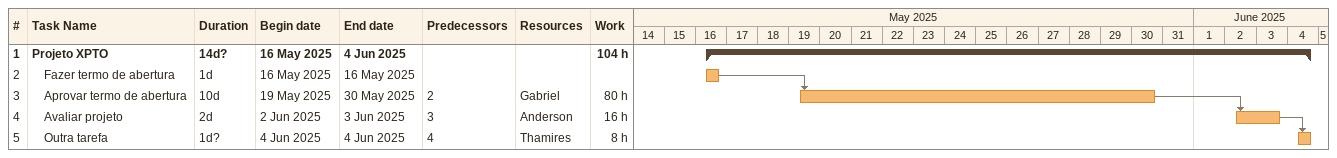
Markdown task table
| ID | Level | Task | Duration | Start | Finish | Predecessors | Resources | Work (h) |
|---|---|---|---|---|---|---|---|---|
| 1 | 1 | **Projeto XPTO** | 14d? | 2025-05-16 | 2025-06-04 |  |  | 104 |
| 2 | 2 | Fazer termo de abertura | 1d | 2025-05-16 | 2025-05-16 |  |  |  |
| 3 | 2 | Aprovar termo de abertura | 10d | 2025-05-19 | 2025-05-30 | 2 | Gabriel | 80 |
| 4 | 2 | Avaliar projeto | 2d | 2025-06-02 | 2025-06-03 | 3 | Anderson | 16 |
| 5 | 2 | Outra tarefa | 1d? | 2025-06-04 | 2025-06-04 | 4 | Thamires | 8 |
